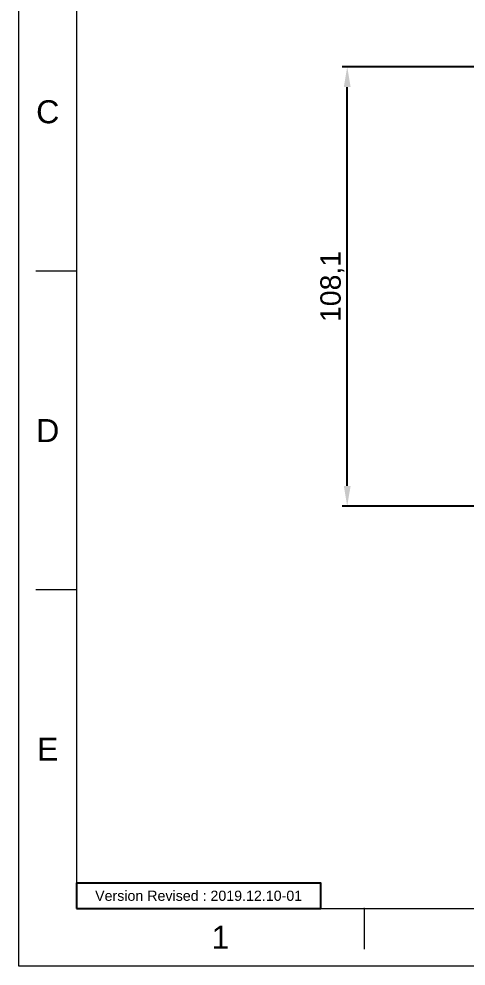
# Model space of a CAD drawing. Header units: millimetres. Extents: x 1243 to 1837, y -1232 to -812.
# Drawn here: x 1242.6 to 1352.5, y -1231.7 to -998.9 of the extents above; entities that cross this region are included whole.
import ezdxf

# ---------------------------------------------------------------- set-up
doc = ezdxf.new("R2010")
doc.units = ezdxf.units.MM
doc.header["$LTSCALE"] = 0.1
doc.layers.get('0').update_dxf_attribs({"lineweight": 13})
doc.layers.add('DIM', color=3, linetype='Continuous', lineweight=9)
doc.layers.add('FORM', color=7, linetype='Continuous')
doc.layers.add('TEXT', color=2, linetype='Continuous')
doc.styles.get("Standard").update_dxf_attribs({"font": 'arial.ttf'})
doc.dimstyles.new('ISO-25', dxfattribs={"dimtxt": 2.5, "dimasz": 2.5, "dimexe": 1.25, "dimexo": 0.625, "dimtad": 1, "dimdec": 1, "dimtxsty": 'Standard', "dimcen": 2.5, "dimadec": 0, "dimazin": 0, "dimtfac": 1, "dimtdec": 1, "dimtmove": 0, "dimatfit": 3, "dimfxl": 0, "dimarcsym": 0})

# ---------------------------------------------------------------- blocks, each defined once
blk = doc.blocks.new('*D7')
at = {"layer": 'Defpoints', "color": 0}
for p in [(1323.29, -1010.63), (1358.2, -1010.63), (1356.54, -1118.69)]:
    blk.add_point(p, dxfattribs=at)
at = {"layer": 'DIM', "color": 3, "linetype": 'ByBlock', "lineweight": -2}
for p, q in [((1357.58, -1010.63), (1322.04, -1010.63)), ((1323.29, -1113.69), (1323.29, -1015.63)), ((1355.92, -1118.69), (1322.04, -1118.69))]:
    blk.add_line(p, q, dxfattribs=at)
at = {"layer": 'DIM', "color": 3}
for points in [[(1322.46, -1015.63), (1324.13, -1015.63), (1323.29, -1010.63)], [(1322.46, -1113.69), (1324.13, -1113.69), (1323.29, -1118.69)]]:
    blk.add_solid(points, dxfattribs=at)
at = {"layer": 'DIM', "color": 3, "insert": (1319.66, -1064.66), "char_height": 5, "attachment_point": 5, "rotation": 90}
blk.add_mtext('108,1', dxfattribs=at)

msp = doc.modelspace()

# ---------------------------------------------------------------- linework, layer by layer
for p, q in [((1256.79, -825.89), (1256.79, -1217.61)), ((1256.79, -1060.92), (1246.79, -1060.92)), ((1256.79, -1139.26), (1246.79, -1139.26)), ((1256.79, -1217.61), (1822.45, -1217.61)), ((1327.5, -1217.61), (1327.5, -1227.61))]:
    msp.add_line(p, q)
msp.add_point((1327.5, -1217.61))
at = {"layer": 'DIM', "color": 7}
msp.add_lwpolyline([(1242.65, -811.75), (1836.59, -811.75), (1836.59, -1231.75), (1242.65, -1231.75)], close=True, dxfattribs=at)
at = {"layer": 'FORM'}
msp.add_lwpolyline([(1256.79, -1217.61), (1316.79, -1217.61), (1316.79, -1211.36), (1256.79, -1211.36)], close=True, dxfattribs=at)

# ---------------------------------------------------------------- texts
at = {"char_height": 5.66, "attachment_point": 5}
for s, width, insert in [('C', 10, (1249.72, -1021.75)), ('D', 10, (1249.72, -1100.09)), ('E', 10, (1249.72, -1178.43)), ('1', 50, (1292.14, -1224.68))]:
    msp.add_mtext_dynamic_manual_height_columns(s, width=width, gutter_width=12.5, heights=[0], dxfattribs=dict(at, insert=insert))
at = {"layer": 'TEXT', "insert": (1286.79, -1214.48), "char_height": 2.5, "attachment_point": 5}
msp.add_mtext_dynamic_manual_height_columns('Version Revised : 2019.12.10-01', width=60, gutter_width=12.5, heights=[0], dxfattribs=at)

# ---------------------------------------------------------------- dimensions: what is measured, and where the dimension line sits
at = {"layer": 'DIM', "color": 7}
dim = msp.add_linear_dim(base=(1323.29, -1010.63), p1=(1356.54, -1118.69), p2=(1358.2, -1010.63), angle=90, dimstyle='ISO-25', override={"dimtxt": 5, "dimasz": 5, "dimcen": 5, "dimclrd": 3, "dimclre": 3, "dimclrt": 3, "dimfxl": 1.25, "dimarcsym": 1}, dxfattribs=at)
dim.commit()
dim.dimension.update_dxf_attribs({"geometry": '*D7', "text_midpoint": (1319.66, -1064.66)})

doc.saveas('drawing.dxf')
